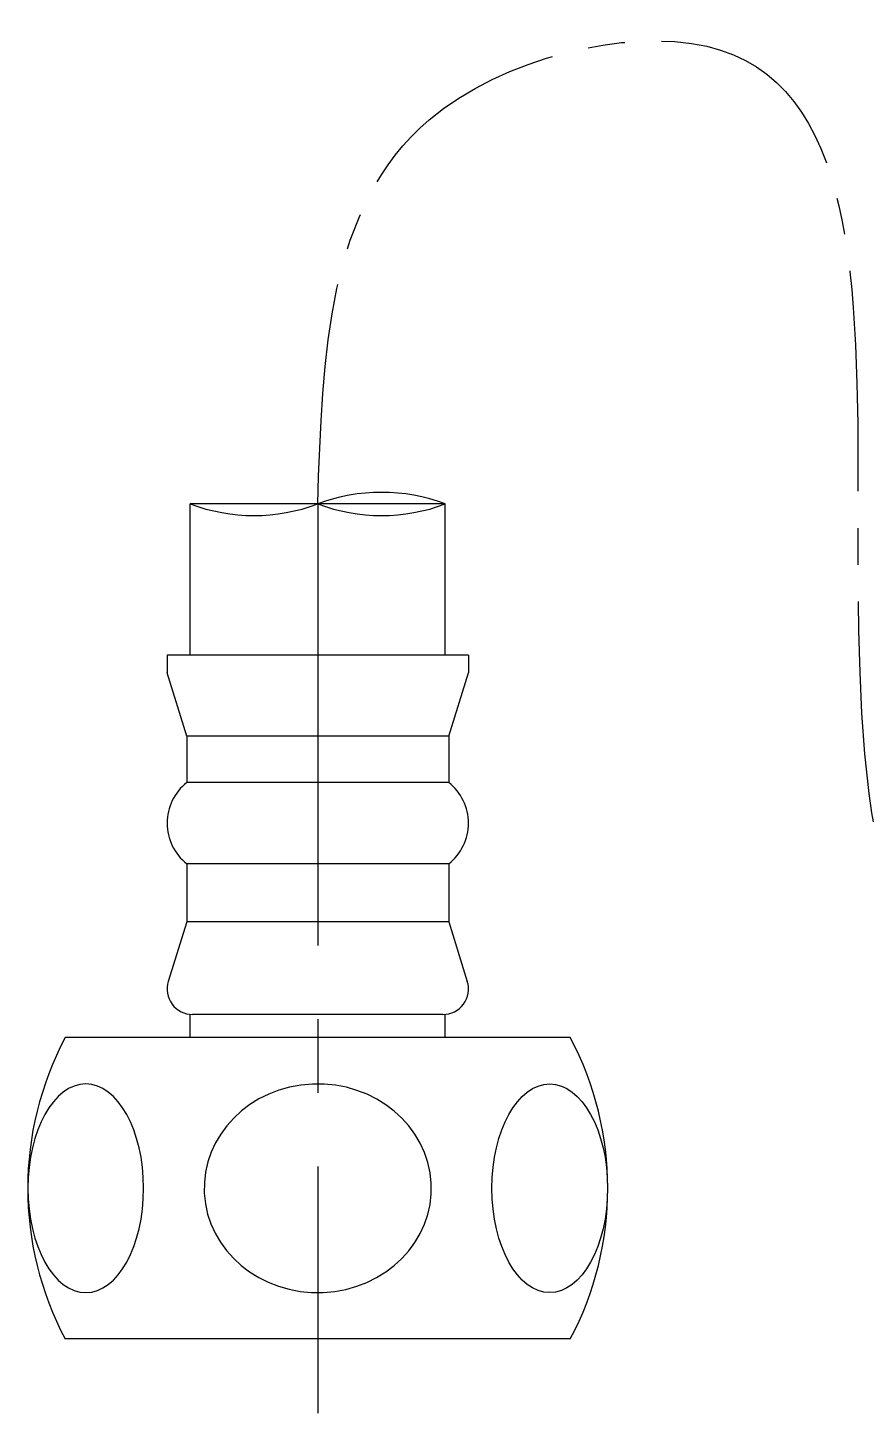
# Model space of a CAD drawing. Extents: x 9509 to 10103, y -14876 to -14456.
# Drawn here: x 9788.7 to 9824.9, y -14831.3 to -14771.5 of the extents above; entities that cross this region are included whole.
import ezdxf

# ---------------------------------------------------------------- set-up
doc = ezdxf.new("R2010")
doc.units = 0
doc.header["$MEASUREMENT"] = 0
doc.linetypes.add('CENTER2', pattern=[28.575, 19.05, -3.175, 3.175, -3.175])
doc.layers.get('0').update_dxf_attribs({"linetype": 'CONTINUOUS'})
doc.layers.add('CENTER', color=1, linetype='CENTER2')

msp = doc.modelspace()

# ---------------------------------------------------------------- linework, layer by layer
for p, q in [((9806.723, -14792.055, 0), (9795.723, -14792.055, 0)), ((9795.723, -14798.574, 0), (9795.723, -14792.055, 0)), ((9806.723, -14798.574, 0), (9806.723, -14792.055, 0)), ((9807.723, -14798.574, 0), (9794.723, -14798.574, 0)), ((9794.723, -14798.574, 0), (9794.723, -14799.341, 0)), ((9807.723, -14798.574, 0), (9807.723, -14799.341, 0)), ((9795.573, -14802.074, 0), (9794.723, -14799.341, 0)), ((9806.873, -14802.074, 0), (9807.723, -14799.341, 0)), ((9795.573, -14802.074, 0), (9795.573, -14804.074, 0)), ((9806.873, -14802.074, 0), (9795.573, -14802.074, 0)), ((9806.873, -14802.074, 0), (9806.873, -14804.074, 0)), ((9806.873, -14804.074, 0), (9795.573, -14804.074, 0)), ((9806.873, -14807.574, 0), (9795.573, -14807.574, 0)), ((9795.573, -14807.574, 0), (9795.573, -14810.074, 0)), ((9806.873, -14807.574, 0), (9806.873, -14810.074, 0)), ((9795.573, -14810.074, 0), (9794.773, -14812.647, 0)), ((9806.873, -14810.074, 0), (9795.573, -14810.074, 0)), ((9806.873, -14810.074, 0), (9807.673, -14812.647, 0)), ((9795.723, -14815.074, 0), (9795.723, -14814.069, 0)), ((9806.623, -14814.074, 0), (9795.823, -14814.074, 0)), ((9806.723, -14815.074, 0), (9806.723, -14814.069, 0)), ((9812.115, -14815.074, 0), (9790.331, -14815.074, 0)), ((9798.723, -14828.074, 0), (9790.331, -14828.074, 0)), ((9812.115, -14828.074, 0), (9798.723, -14828.074, 0))]:
    msp.add_line(p, q)
for centre, radius, start, end in [((9803.973, -14799.367, 0), 7.812, 69.39031, 110.60969), ((9798.473, -14784.742, 0), 7.812, 249.39031, 290.60969), ((9803.973, -14784.742, 0), 7.812, 249.39031, 290.60969), ((9796.949, -14805.824, 0), 2.226, 128.18698, 231.81302), ((9805.496, -14805.824, 0), 2.226, 308.18698, 51.81302), ((9795.823, -14812.974, 0), 1.1, 162.72293, 270), ((9806.623, -14812.974, 0), 1.1, 270, 17.27707), ((9802.589, -14821.574, 0), 13.875, 152.06515, 207.93485), ((9799.857, -14821.574, 0), 13.875, 332.06515, 27.93485)]:
    msp.add_arc(centre, radius, start, end)
msp.add_ellipse((9801.223, -14821.574, 0), major_axis=(4.899, 0), ratio=0.918558, start_param=-1.522557, end_param=4.758585)
at = {"extrusion": (0, 0, -1)}
msp.add_ellipse((9791.218, -14821.574, 0), major_axis=(0, -4.5), ratio=0.554466, dxfattribs=at)
msp.add_ellipse((9811.228, -14821.574, 0), major_axis=(0, -4.5), ratio=0.554466)
at = {"layer": 'CENTER', "color": 1, "linetype": 'CENTER2'}
msp.add_line((9801.223, -14792.055, 0), (9801.223, -14831.279, 0), dxfattribs=at)
at = {"layer": 'CENTER', "color": 1, "linetype": 'CENTER2', "ltscale": 0.5}
msp.add_spline([(9801.223, -14792.055, 0), (9806.03, -14775.489, 0), (9818.009, -14772.315, 0), (9830.62, -14816.647, 0), (9844.314, -14818.418, 0), (9852.849, -14797.52, 0), (9853.544, -14780.841)], degree=3, dxfattribs=at)

doc.saveas('drawing.dxf')
